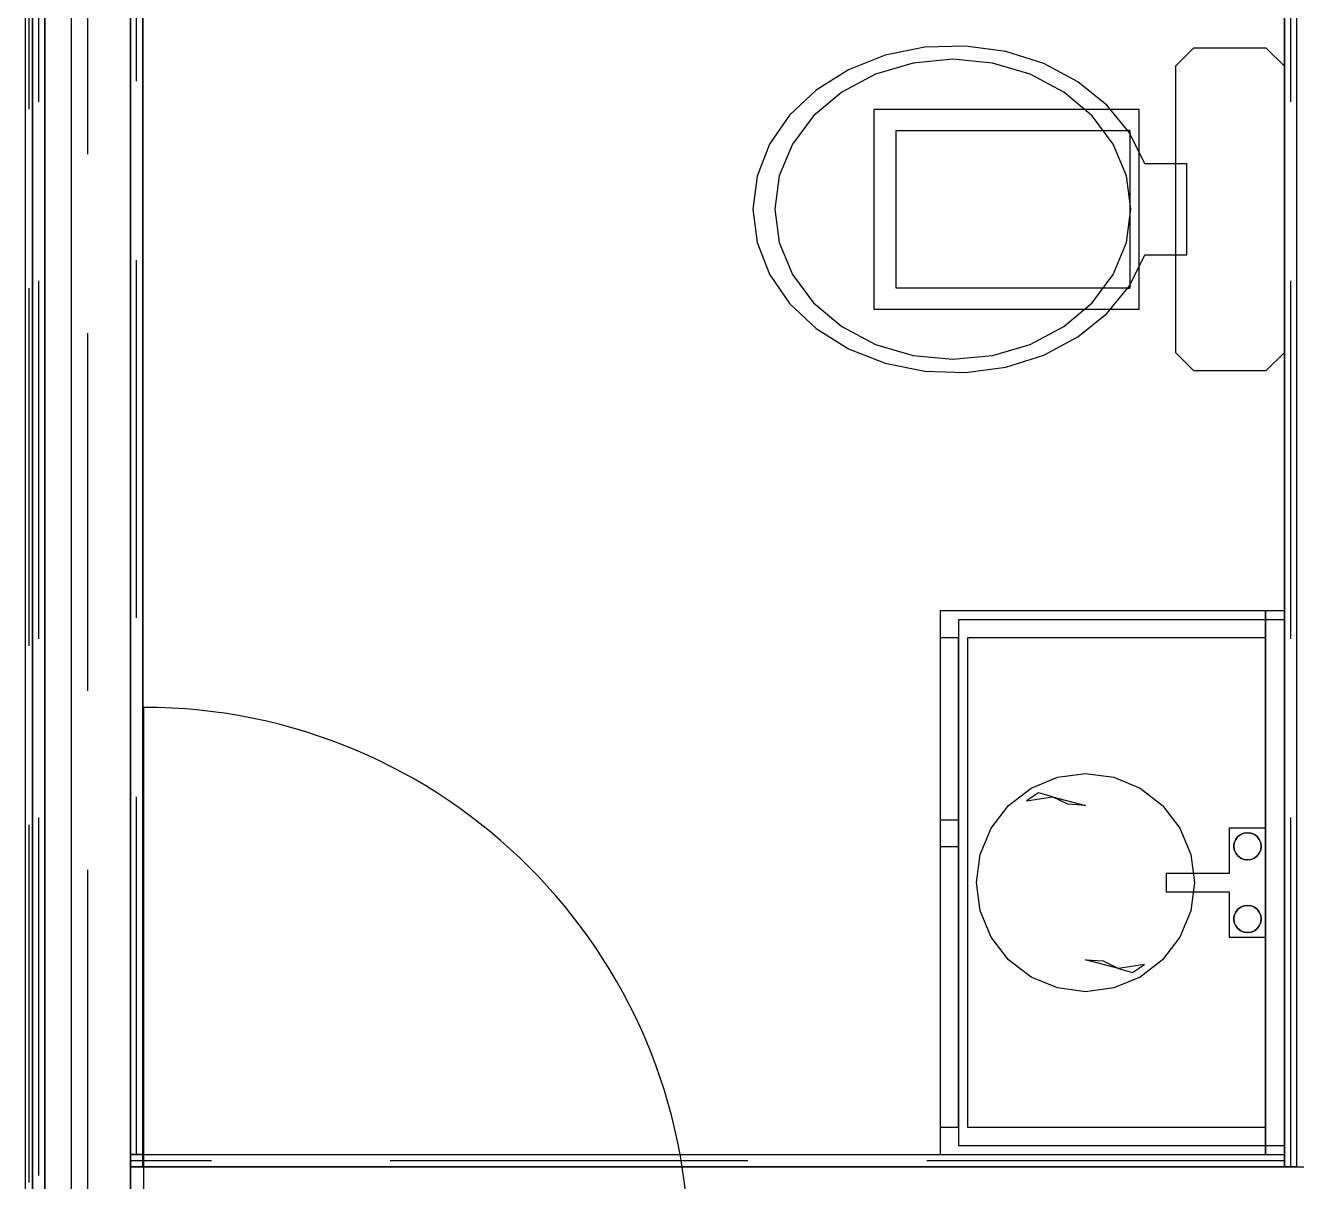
# Model space of a CAD drawing. Extents: x -23.2 to 18.8, y -18.4 to 11.3.
# Drawn here: x -2.223 to -0.446, y 2.09 to 3.706 of the extents above; entities that cross this region are included whole.
import ezdxf

# ---------------------------------------------------------------- set-up
doc = ezdxf.new("R2010")
doc.units = 0
doc.linetypes.add('Dashed', pattern=[0.75, 0.5, -0.25])
for name, color, linetype in [('EJE_MUROS', 8, 'Continuous'), ('FLOWTERMINAL', 8, 'Continuous'), ('LOSAS', 3, 'Continuous'), ('MUROS', 7, 'Continuous'), ('PUERTAS', 6, 'Continuous')]:
    doc.layers.add(name, color=color, linetype=linetype)

msp = doc.modelspace()

# ---------------------------------------------------------------- linework, layer by layer
at = {"layer": 'EJE_MUROS', "linetype": 'Dashed'}
for p, q in [((-2.2182, 4.8389), (-2.2182, 1.9639)), ((-2.2047, 4.8489), (-2.2047, 1.9739)), ((-0.4547, 4.8489), (-0.4547, 2.1109)), ((-2.1362, 4.7759), (-2.1362, 1.9909)), ((-2.0677, 2.1279), (-2.0677, 4.7774)), ((-0.4632, 2.1194), (-2.0762, 2.1194))]:
    msp.add_line(p, q, dxfattribs=at)
at = {"layer": 'FLOWTERMINAL'}
for p, q in [((-1.0212, 3.6641, 3.8764), (-1.0726, 3.6439, 3.8764)), ((-0.9659, 3.6753, 3.8764), (-1.0212, 3.6641, 3.8764)), ((-0.9089, 3.6771, 3.8764), (-0.9659, 3.6753, 3.8764)), ((-0.8527, 3.6694, 3.8764), (-0.9089, 3.6771, 3.8764)), ((-0.7996, 3.6525, 3.8764), (-0.8527, 3.6694, 3.8764)), ((-0.5902, 3.6743, 4.2383), (-0.6156, 3.6489, 4.2383)), ((-0.4886, 3.6743, 4.2383), (-0.5902, 3.6743, 4.2383)), ((-0.4632, 3.6489, 4.2383), (-0.4886, 3.6743, 4.2383)), ((-1.0726, 3.6439, 3.8764), (-1.1179, 3.6156, 3.8764)), ((-0.9821, 3.6532, 3.897), (-1.0347, 3.6377, 3.897)), ((-0.9267, 3.6585, 3.897), (-0.9821, 3.6532, 3.897)), ((-0.8713, 3.6532, 3.897), (-0.9267, 3.6585, 3.897)), ((-0.8187, 3.6377, 3.897), (-0.8713, 3.6532, 3.897)), ((-0.7518, 3.6272, 3.8764), (-0.7996, 3.6525, 3.8764)), ((-0.6156, 3.6489, 4.2383), (-0.6156, 3.2489, 4.2383)), ((-0.4632, 3.2489, 4.2383), (-0.4632, 3.6489, 4.2383)), ((-1.0347, 3.6377, 3.897), (-1.0819, 3.6128, 3.897)), ((-0.7715, 3.6128, 3.897), (-0.8187, 3.6377, 3.897)), ((-0.7112, 3.5944, 3.8764), (-0.7518, 3.6272, 3.8764)), ((-1.1179, 3.6156, 3.8764), (-1.1552, 3.5804, 3.8764)), ((-1.0819, 3.6128, 3.897), (-1.1213, 3.5796, 3.897)), ((-0.7321, 3.5796, 3.897), (-0.7715, 3.6128, 3.897)), ((-0.6796, 3.5556, 3.8764), (-0.7112, 3.5944, 3.8764)), ((-1.1552, 3.5804, 3.8764), (-1.1831, 3.5398, 3.8764)), ((-1.1213, 3.5796, 3.897), (-1.151, 3.5398, 3.897)), ((-0.6664, 3.5886, 3.5105), (-1.037, 3.5886, 3.5105)), ((-1.037, 3.5886, 3.5105), (-1.037, 3.3092, 3.5105)), ((-0.7024, 3.5398, 3.897), (-0.7321, 3.5796, 3.897)), ((-0.6664, 3.3092, 3.5105), (-0.6664, 3.5886, 3.5105)), ((-1.0061, 3.3386, 3.5105), (-1.0061, 3.5592, 3.5105)), ((-1.0061, 3.5592, 3.5105), (-0.6791, 3.5592, 3.5105)), ((-0.6791, 3.5592, 3.8272), (-0.682, 3.5592, 3.8272)), ((-0.682, 3.5592, 3.8272), (-0.6805, 3.557, 3.8272)), ((-0.6805, 3.557, 3.8272), (-0.6791, 3.5548, 3.8272)), ((-0.6583, 3.5124, 3.8764), (-0.6796, 3.5556, 3.8764)), ((-0.6791, 3.5548, 3.8272), (-0.6791, 3.5592, 3.8272)), ((-0.6791, 3.5592, 3.5105), (-0.6791, 3.3386, 3.5105)), ((-1.1831, 3.5398, 3.8764), (-1.2003, 3.4953, 3.8764)), ((-1.151, 3.5398, 3.897), (-1.1694, 3.4955, 3.897)), ((-0.684, 3.4955, 3.897), (-0.7024, 3.5398, 3.897)), ((-0.5997, 3.5124, 3.8764), (-0.6583, 3.5124, 3.8764)), ((-0.5997, 3.3854, 3.8764), (-0.5997, 3.5124, 3.8764)), ((-1.2003, 3.4953, 3.8764), (-1.2061, 3.4489, 3.8764)), ((-1.1694, 3.4955, 3.897), (-1.1756, 3.4489, 3.897)), ((-0.6778, 3.4489, 3.897), (-0.684, 3.4955, 3.897)), ((-1.2061, 3.4489, 3.8764), (-1.2003, 3.4025, 3.8764)), ((-1.1756, 3.4489, 3.897), (-1.1694, 3.4023, 3.897)), ((-0.684, 3.4023, 3.897), (-0.6778, 3.4489, 3.897)), ((-1.2003, 3.4025, 3.8764), (-1.1831, 3.3581, 3.8764)), ((-1.1694, 3.4023, 3.897), (-1.151, 3.358, 3.897)), ((-0.7024, 3.358, 3.897), (-0.684, 3.4023, 3.897)), ((-0.6796, 3.3422, 3.8764), (-0.6583, 3.3854, 3.8764)), ((-0.6583, 3.3854, 3.8764), (-0.5997, 3.3854, 3.8764)), ((-1.1831, 3.3581, 3.8764), (-1.1552, 3.3174, 3.8764)), ((-1.151, 3.358, 3.897), (-1.1213, 3.3183, 3.897)), ((-0.7321, 3.3183, 3.897), (-0.7024, 3.358, 3.897)), ((-0.7112, 3.3034, 3.8764), (-0.6796, 3.3422, 3.8764)), ((-0.6805, 3.3408, 3.8272), (-0.682, 3.3386, 3.8272)), ((-0.6791, 3.3431, 3.8272), (-0.6805, 3.3408, 3.8272)), ((-0.6791, 3.3386, 3.8272), (-0.6791, 3.3431, 3.8272)), ((-0.6791, 3.3386, 3.5105), (-1.0061, 3.3386, 3.5105)), ((-0.682, 3.3386, 3.8272), (-0.6791, 3.3386, 3.8272)), ((-1.1552, 3.3174, 3.8764), (-1.1179, 3.2822, 3.8764)), ((-1.1213, 3.3183, 3.897), (-1.0819, 3.2851, 3.897)), ((-1.037, 3.3092, 3.5105), (-0.6664, 3.3092, 3.5105)), ((-0.7715, 3.2851, 3.897), (-0.7321, 3.3183, 3.897)), ((-0.7518, 3.2707, 3.8764), (-0.7112, 3.3034, 3.8764)), ((-1.1179, 3.2822, 3.8764), (-1.0726, 3.2539, 3.8764)), ((-1.0819, 3.2851, 3.897), (-1.0347, 3.2601, 3.897)), ((-0.8187, 3.2601, 3.897), (-0.7715, 3.2851, 3.897)), ((-0.7996, 3.2453, 3.8764), (-0.7518, 3.2707, 3.8764)), ((-1.0726, 3.2539, 3.8764), (-1.0212, 3.2338, 3.8764)), ((-1.0347, 3.2601, 3.897), (-0.9821, 3.2446, 3.897)), ((-0.8713, 3.2446, 3.897), (-0.8187, 3.2601, 3.897)), ((-0.9821, 3.2446, 3.897), (-0.9267, 3.2394, 3.897)), ((-0.9267, 3.2394, 3.897), (-0.8713, 3.2446, 3.897)), ((-0.8527, 3.2285, 3.8764), (-0.7996, 3.2453, 3.8764)), ((-0.6156, 3.2489, 4.2383), (-0.5902, 3.2235, 4.2383)), ((-0.4886, 3.2235, 4.2383), (-0.4632, 3.2489, 4.2383)), ((-1.0212, 3.2338, 3.8764), (-0.9659, 3.2226, 3.8764)), ((-0.9659, 3.2226, 3.8764), (-0.9089, 3.2208, 3.8764)), ((-0.9089, 3.2208, 3.8764), (-0.8527, 3.2285, 3.8764)), ((-0.5902, 3.2235, 4.2383), (-0.4886, 3.2235, 4.2383)), ((-0.9444, 2.888, 4.251), (-0.9444, 2.128, 4.251)), ((-0.4894, 2.888, 4.251), (-0.9444, 2.888, 4.251)), ((-0.4894, 2.128, 4.251), (-0.4894, 2.888, 4.251)), ((-0.4894, 2.888, 4.3526), (-0.4894, 2.128, 4.3526)), ((-0.4632, 2.888, 4.3526), (-0.4894, 2.888, 4.3526)), ((-0.4632, 2.128, 4.3526), (-0.4632, 2.888, 4.3526)), ((-0.4632, 2.8753, 4.232), (-0.919, 2.8753, 4.232)), ((-0.919, 2.8753, 4.232), (-0.919, 2.1407, 4.232)), ((-0.4632, 2.1407, 4.232), (-0.4632, 2.8753, 4.232)), ((-0.9444, 2.8499, 4.2066), (-0.9444, 2.1661, 4.2066)), ((-0.919, 2.8499, 4.2066), (-0.9444, 2.8499, 4.2066)), ((-0.9444, 2.8499, 4.0415), (-0.9444, 2.5959, 4.0415)), ((-0.919, 2.8499, 4.0415), (-0.9444, 2.8499, 4.0415)), ((-0.9444, 2.8499, 3.8002), (-0.9444, 2.5959, 3.8002)), ((-0.919, 2.8499, 3.8002), (-0.9444, 2.8499, 3.8002)), ((-0.919, 2.1661, 4.2066), (-0.919, 2.8499, 4.2066)), ((-0.919, 2.5959, 4.0415), (-0.919, 2.8499, 4.0415)), ((-0.919, 2.5959, 3.8002), (-0.919, 2.8499, 3.8002)), ((-0.4894, 2.8499, 3.8383), (-0.9063, 2.8499, 3.8383)), ((-0.9063, 2.8499, 3.8383), (-0.9063, 2.1661, 3.8383)), ((-0.4894, 2.1661, 3.8383), (-0.4894, 2.8499, 3.8383)), ((-0.8174, 2.64, 4.251), (-0.7806, 2.6552, 4.251)), ((-0.7806, 2.6552, 4.251), (-0.7412, 2.6604, 4.251)), ((-0.7412, 2.6604, 4.251), (-0.7017, 2.6552, 4.251)), ((-0.7017, 2.6552, 4.251), (-0.665, 2.64, 4.251)), ((-0.8489, 2.6157, 4.251), (-0.8174, 2.64, 4.251)), ((-0.8069, 2.6333, 4.1946), (-0.8237, 2.6223, 4.1932)), ((-0.7872, 2.628, 4.1692), (-0.8069, 2.6333, 4.1946)), ((-0.665, 2.64, 4.251), (-0.6334, 2.6157, 4.251)), ((-0.8731, 2.5842, 4.251), (-0.8489, 2.6157, 4.251)), ((-0.8237, 2.6223, 4.1932), (-0.7872, 2.628, 4.1692)), ((-0.7872, 2.628, 4.1692), (-0.7412, 2.6157, 4.1433)), ((-0.7658, 2.6174, 4.1479), (-0.7872, 2.628, 4.1692)), ((-0.7872, 2.628, 4.1692), (-0.7412, 2.6157, 4.1433)), ((-0.7658, 2.6174, 4.1479), (-0.7872, 2.628, 4.1692)), ((-0.7412, 2.6157, 4.1433), (-0.7658, 2.6174, 4.1479)), ((-0.7412, 2.6157, 4.1433), (-0.7658, 2.6174, 4.1479)), ((-0.6334, 2.6157, 4.251), (-0.6092, 2.5842, 4.251)), ((-0.9444, 2.5959, 4.0415), (-0.919, 2.5959, 4.0415)), ((-0.9444, 2.5959, 3.8002), (-0.919, 2.5959, 3.8002)), ((-0.8884, 2.5474, 4.251), (-0.8731, 2.5842, 4.251)), ((-0.6092, 2.5842, 4.251), (-0.5939, 2.5474, 4.251)), ((-0.4894, 2.5842, 4.2764), (-0.5402, 2.5842, 4.2764)), ((-0.5402, 2.5842, 4.2764), (-0.5402, 2.5207, 4.2764)), ((-0.5197, 2.5772, 4.3145), (-0.5243, 2.5753, 4.3145)), ((-0.5243, 2.5753, 4.2764), (-0.5197, 2.5772, 4.2764)), ((-0.5148, 2.5778, 4.3145), (-0.5197, 2.5772, 4.3145)), ((-0.5197, 2.5772, 4.2764), (-0.5148, 2.5778, 4.2764)), ((-0.5098, 2.5772, 4.3145), (-0.5148, 2.5778, 4.3145)), ((-0.5148, 2.5778, 4.2764), (-0.5098, 2.5772, 4.2764)), ((-0.5052, 2.5753, 4.3145), (-0.5098, 2.5772, 4.3145)), ((-0.5098, 2.5772, 4.2764), (-0.5052, 2.5753, 4.2764)), ((-0.4894, 2.4318, 4.2764), (-0.4894, 2.5842, 4.2764)), ((-0.5332, 2.5637, 4.3145), (-0.5338, 2.5588, 4.3145)), ((-0.5338, 2.5588, 4.2764), (-0.5332, 2.5637, 4.2764)), ((-0.5312, 2.5683, 4.3145), (-0.5332, 2.5637, 4.3145)), ((-0.5332, 2.5637, 4.2764), (-0.5312, 2.5683, 4.2764)), ((-0.5282, 2.5723, 4.3145), (-0.5312, 2.5683, 4.3145)), ((-0.5312, 2.5683, 4.2764), (-0.5282, 2.5723, 4.2764)), ((-0.5243, 2.5753, 4.3145), (-0.5282, 2.5723, 4.3145)), ((-0.5282, 2.5723, 4.2764), (-0.5243, 2.5753, 4.2764)), ((-0.5013, 2.5723, 4.3145), (-0.5052, 2.5753, 4.3145)), ((-0.5052, 2.5753, 4.2764), (-0.5013, 2.5723, 4.2764)), ((-0.4983, 2.5683, 4.3145), (-0.5013, 2.5723, 4.3145)), ((-0.5013, 2.5723, 4.2764), (-0.4983, 2.5683, 4.2764)), ((-0.4963, 2.5637, 4.3145), (-0.4983, 2.5683, 4.3145)), ((-0.4983, 2.5683, 4.2764), (-0.4963, 2.5637, 4.2764)), ((-0.4957, 2.5588, 4.3145), (-0.4963, 2.5637, 4.3145)), ((-0.4963, 2.5637, 4.2764), (-0.4957, 2.5588, 4.2764)), ((-0.9444, 2.5578, 4.0415), (-0.9444, 2.1661, 4.0415)), ((-0.919, 2.5578, 4.0415), (-0.9444, 2.5578, 4.0415)), ((-0.919, 2.1661, 4.0415), (-0.919, 2.5578, 4.0415)), ((-0.8936, 2.508, 4.251), (-0.8884, 2.5474, 4.251)), ((-0.5939, 2.5474, 4.251), (-0.5888, 2.508, 4.251)), ((-0.5338, 2.5588, 4.3145), (-0.5332, 2.5539, 4.3145)), ((-0.5332, 2.5539, 4.2764), (-0.5338, 2.5588, 4.2764)), ((-0.5332, 2.5539, 4.3145), (-0.5312, 2.5493, 4.3145)), ((-0.5312, 2.5493, 4.2764), (-0.5332, 2.5539, 4.2764)), ((-0.5312, 2.5493, 4.3145), (-0.5282, 2.5453, 4.3145)), ((-0.5282, 2.5453, 4.2764), (-0.5312, 2.5493, 4.2764)), ((-0.5282, 2.5453, 4.3145), (-0.5243, 2.5423, 4.3145)), ((-0.5243, 2.5423, 4.2764), (-0.5282, 2.5453, 4.2764)), ((-0.5243, 2.5423, 4.3145), (-0.5197, 2.5404, 4.3145)), ((-0.5197, 2.5404, 4.2764), (-0.5243, 2.5423, 4.2764)), ((-0.5098, 2.5404, 4.3145), (-0.5052, 2.5423, 4.3145)), ((-0.5052, 2.5423, 4.2764), (-0.5098, 2.5404, 4.2764)), ((-0.5052, 2.5423, 4.3145), (-0.5013, 2.5453, 4.3145)), ((-0.5013, 2.5453, 4.2764), (-0.5052, 2.5423, 4.2764)), ((-0.5013, 2.5453, 4.3145), (-0.4983, 2.5493, 4.3145)), ((-0.4983, 2.5493, 4.2764), (-0.5013, 2.5453, 4.2764)), ((-0.4983, 2.5493, 4.3145), (-0.4963, 2.5539, 4.3145)), ((-0.4963, 2.5539, 4.2764), (-0.4983, 2.5493, 4.2764)), ((-0.4963, 2.5539, 4.3145), (-0.4957, 2.5588, 4.3145)), ((-0.4957, 2.5588, 4.2764), (-0.4963, 2.5539, 4.2764)), ((-0.5197, 2.5404, 4.3145), (-0.5148, 2.5397, 4.3145)), ((-0.5148, 2.5397, 4.2764), (-0.5197, 2.5404, 4.2764)), ((-0.5148, 2.5397, 4.3145), (-0.5098, 2.5404, 4.3145)), ((-0.5098, 2.5404, 4.2764), (-0.5148, 2.5397, 4.2764)), ((-0.8884, 2.4685, 4.251), (-0.8936, 2.508, 4.251)), ((-0.5402, 2.5207, 4.2764), (-0.6283, 2.5207, 4.3273)), ((-0.6283, 2.5207, 4.3273), (-0.6283, 2.4953, 4.3273)), ((-0.5888, 2.508, 4.251), (-0.5939, 2.4685, 4.251)), ((-0.6283, 2.4953, 4.3273), (-0.5402, 2.4953, 4.2764)), ((-0.5402, 2.4953, 4.2764), (-0.5402, 2.4318, 4.2764)), ((-0.5282, 2.4707, 4.3145), (-0.5312, 2.4667, 4.3145)), ((-0.5312, 2.4667, 4.2764), (-0.5282, 2.4707, 4.2764)), ((-0.5243, 2.4737, 4.3145), (-0.5282, 2.4707, 4.3145)), ((-0.5282, 2.4707, 4.2764), (-0.5243, 2.4737, 4.2764)), ((-0.5197, 2.4756, 4.3145), (-0.5243, 2.4737, 4.3145)), ((-0.5243, 2.4737, 4.2764), (-0.5197, 2.4756, 4.2764)), ((-0.5148, 2.4762, 4.3145), (-0.5197, 2.4756, 4.3145)), ((-0.5197, 2.4756, 4.2764), (-0.5148, 2.4762, 4.2764)), ((-0.5098, 2.4756, 4.3145), (-0.5148, 2.4762, 4.3145)), ((-0.5148, 2.4762, 4.2764), (-0.5098, 2.4756, 4.2764)), ((-0.5052, 2.4737, 4.3145), (-0.5098, 2.4756, 4.3145)), ((-0.5098, 2.4756, 4.2764), (-0.5052, 2.4737, 4.2764)), ((-0.5013, 2.4707, 4.3145), (-0.5052, 2.4737, 4.3145)), ((-0.5052, 2.4737, 4.2764), (-0.5013, 2.4707, 4.2764)), ((-0.4983, 2.4667, 4.3145), (-0.5013, 2.4707, 4.3145)), ((-0.5013, 2.4707, 4.2764), (-0.4983, 2.4667, 4.2764)), ((-0.8731, 2.4318, 4.251), (-0.8884, 2.4685, 4.251)), ((-0.5939, 2.4685, 4.251), (-0.6092, 2.4318, 4.251)), ((-0.5332, 2.4621, 4.3145), (-0.5338, 2.4572, 4.3145)), ((-0.5338, 2.4572, 4.2764), (-0.5332, 2.4621, 4.2764)), ((-0.5338, 2.4572, 4.3145), (-0.5332, 2.4523, 4.3145)), ((-0.5332, 2.4523, 4.2764), (-0.5338, 2.4572, 4.2764)), ((-0.5312, 2.4667, 4.3145), (-0.5332, 2.4621, 4.3145)), ((-0.5332, 2.4621, 4.2764), (-0.5312, 2.4667, 4.2764)), ((-0.4963, 2.4621, 4.3145), (-0.4983, 2.4667, 4.3145)), ((-0.4983, 2.4667, 4.2764), (-0.4963, 2.4621, 4.2764)), ((-0.4957, 2.4572, 4.3145), (-0.4963, 2.4621, 4.3145)), ((-0.4963, 2.4621, 4.2764), (-0.4957, 2.4572, 4.2764)), ((-0.4963, 2.4523, 4.3145), (-0.4957, 2.4572, 4.3145)), ((-0.4957, 2.4572, 4.2764), (-0.4963, 2.4523, 4.2764)), ((-0.5332, 2.4523, 4.3145), (-0.5312, 2.4477, 4.3145)), ((-0.5312, 2.4477, 4.2764), (-0.5332, 2.4523, 4.2764)), ((-0.5312, 2.4477, 4.3145), (-0.5282, 2.4437, 4.3145)), ((-0.5282, 2.4437, 4.2764), (-0.5312, 2.4477, 4.2764)), ((-0.5282, 2.4437, 4.3145), (-0.5243, 2.4407, 4.3145)), ((-0.5243, 2.4407, 4.2764), (-0.5282, 2.4437, 4.2764)), ((-0.5243, 2.4407, 4.3145), (-0.5197, 2.4388, 4.3145)), ((-0.5197, 2.4388, 4.2764), (-0.5243, 2.4407, 4.2764)), ((-0.5197, 2.4388, 4.3145), (-0.5148, 2.4381, 4.3145)), ((-0.5148, 2.4381, 4.2764), (-0.5197, 2.4388, 4.2764)), ((-0.5148, 2.4381, 4.3145), (-0.5098, 2.4388, 4.3145)), ((-0.5098, 2.4388, 4.2764), (-0.5148, 2.4381, 4.2764)), ((-0.5098, 2.4388, 4.3145), (-0.5052, 2.4407, 4.3145)), ((-0.5052, 2.4407, 4.2764), (-0.5098, 2.4388, 4.2764)), ((-0.5052, 2.4407, 4.3145), (-0.5013, 2.4437, 4.3145)), ((-0.5013, 2.4437, 4.2764), (-0.5052, 2.4407, 4.2764)), ((-0.5013, 2.4437, 4.3145), (-0.4983, 2.4477, 4.3145)), ((-0.4983, 2.4477, 4.2764), (-0.5013, 2.4437, 4.2764)), ((-0.4983, 2.4477, 4.3145), (-0.4963, 2.4523, 4.3145)), ((-0.4963, 2.4523, 4.2764), (-0.4983, 2.4477, 4.2764)), ((-0.8489, 2.4002, 4.251), (-0.8731, 2.4318, 4.251)), ((-0.6092, 2.4318, 4.251), (-0.6334, 2.4002, 4.251)), ((-0.5402, 2.4318, 4.2764), (-0.4894, 2.4318, 4.2764)), ((-0.8174, 2.376, 4.251), (-0.8489, 2.4002, 4.251)), ((-0.6951, 2.388, 4.1692), (-0.7412, 2.4002, 4.1433)), ((-0.7412, 2.4002, 4.1433), (-0.7165, 2.3986, 4.1479)), ((-0.6334, 2.4002, 4.251), (-0.665, 2.376, 4.251)), ((-0.7165, 2.3986, 4.1479), (-0.6951, 2.388, 4.1692)), ((-0.6586, 2.3937, 4.1932), (-0.6951, 2.388, 4.1692)), ((-0.6951, 2.388, 4.1692), (-0.6754, 2.3826, 4.1946)), ((-0.6754, 2.3826, 4.1946), (-0.6586, 2.3937, 4.1932)), ((-0.7806, 2.3608, 4.251), (-0.8174, 2.376, 4.251)), ((-0.665, 2.376, 4.251), (-0.7017, 2.3608, 4.251)), ((-0.7412, 2.3556, 4.251), (-0.7806, 2.3608, 4.251)), ((-0.7017, 2.3608, 4.251), (-0.7412, 2.3556, 4.251)), ((-0.9444, 2.1661, 4.2066), (-0.919, 2.1661, 4.2066)), ((-0.9444, 2.1661, 4.0415), (-0.919, 2.1661, 4.0415)), ((-0.9063, 2.1661, 3.8383), (-0.4894, 2.1661, 3.8383)), ((-0.919, 2.1407, 4.232), (-0.4632, 2.1407, 4.232)), ((-0.9444, 2.128, 4.251), (-0.4894, 2.128, 4.251)), ((-0.4894, 2.128, 4.3526), (-0.4632, 2.128, 4.3526))]:
    msp.add_line(p, q, dxfattribs=at)
at = {"layer": 'LOSAS'}
for p, q in [((-2.1592, 4.8559), (-2.1592, 1.9909)), ((-0.4632, 4.8489), (-0.4632, 2.1109)), ((-2.0592, 2.1109), (-2.0592, 4.7689)), ((-0.4632, 2.1109), (-2.0592, 2.1109))]:
    msp.add_line(p, q, dxfattribs=at)
at = {"layer": 'MUROS'}
for p, q in [((-2.2232, 1.9639), (-2.2232, 4.8389)), ((-2.2132, 1.9739), (-2.2132, 4.8489)), ((-2.2132, 4.8389), (-2.2132, 1.9639)), ((-2.1962, 4.8489), (-2.1962, 1.9739)), ((-0.4632, 2.1109), (-0.4632, 4.8489)), ((-0.4462, 4.8489), (-0.4462, 2.1109)), ((-2.1962, 1.9909), (-2.1962, 4.7759)), ((-2.0762, 2.1279), (-2.0762, 4.7774)), ((-2.0762, 4.7759), (-2.0762, 1.9909)), ((-2.0592, 4.7774), (-2.0592, 2.1279)), ((-2.0762, 2.1109), (-2.0762, 2.1279)), ((-2.0762, 2.1279), (-0.4632, 2.1279)), ((-2.0592, 2.1279), (-2.0762, 2.1279)), ((-0.4632, 2.1279), (-0.4632, 2.1109)), ((-2.0762, 2.1109), (1.6638, 2.1109)), ((-2.0762, 1.9909), (-2.0762, 2.1109)), ((-0.4632, 2.1109), (-2.0762, 2.1109)), ((-0.4462, 2.1109), (-0.4632, 2.1109))]:
    msp.add_line(p, q, dxfattribs=at)
at = {"layer": 'PUERTAS'}
msp.add_line((-2.0577, 1.9909), (-2.0577, 2.7529), dxfattribs=at)
msp.add_line((-2.0577, 1.9909), (-2.0577, 2.7529), dxfattribs=at)
msp.add_line((-2.0577, 1.9909), (-2.0577, 2.7529), dxfattribs=at)
msp.add_arc((-2.0577, 1.9909), 0.762, 0, 90, dxfattribs=at)
msp.add_arc((-2.0577, 1.9909), 0.762, 0, 90, dxfattribs=at)
msp.add_arc((-2.0577, 1.9909), 0.762, 0, 90, dxfattribs=at)

doc.saveas('drawing.dxf')
